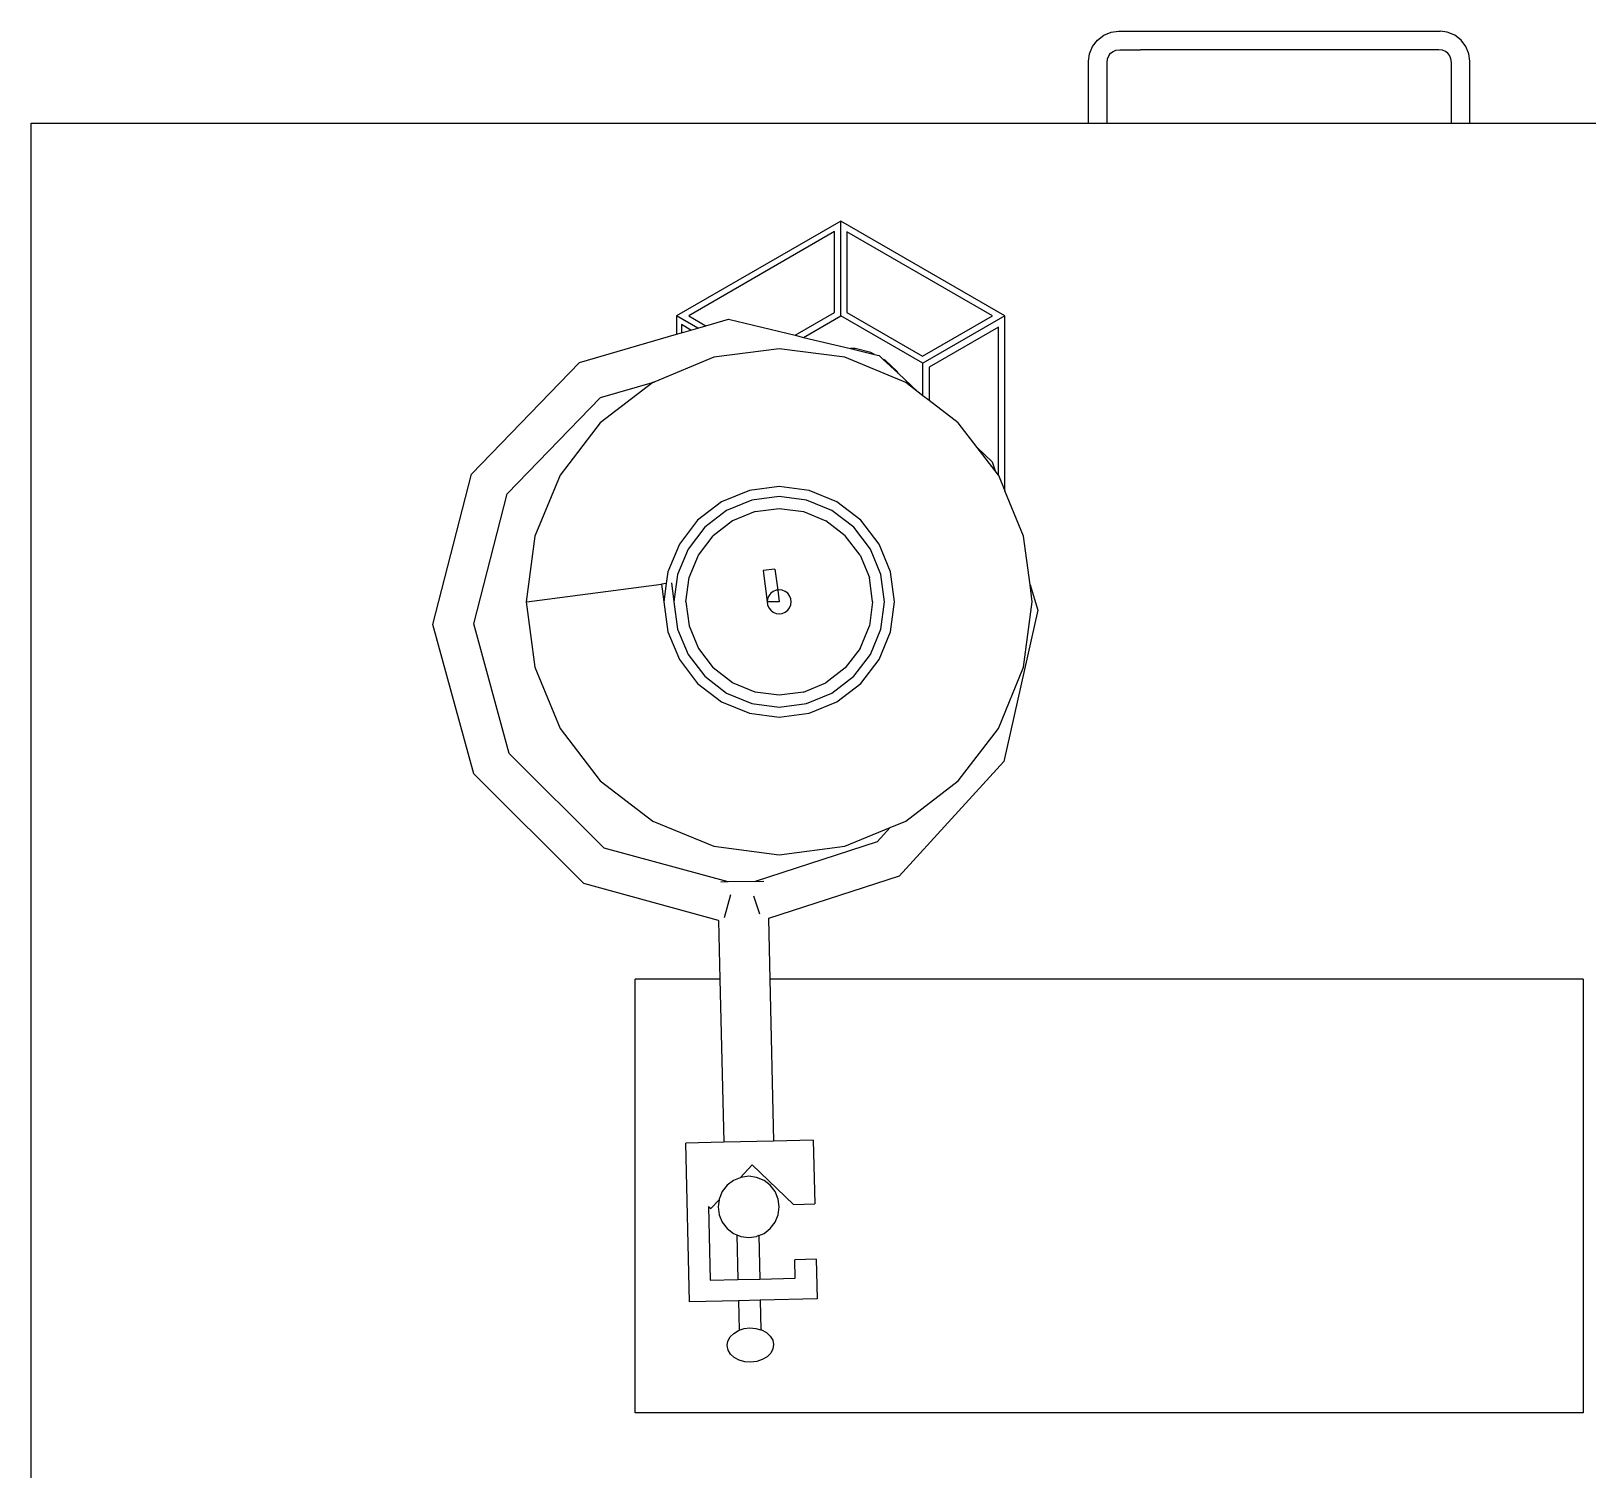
# Model space of a CAD drawing. Header units: metres. Extents: x 2.3 to 15.1, y 3 to 5.1.
# Drawn here: x 2.2778 to 2.7361, y 4.377 to 4.8005 of the extents above; entities that cross this region are included whole.
import ezdxf

# ---------------------------------------------------------------- set-up
doc = ezdxf.new("R2010")
doc.units = ezdxf.units.M
doc.layers.add('Edges', color=7, linetype='Continuous')

# ---------------------------------------------------------------- blocks, each defined once
blk = doc.blocks.new('Chemistry Lab table pl')
at = {"layer": 'Edges'}
for p, q in [((2.59171, 4.79791), (2.59357, 4.79935)), ((2.59357, 4.79935), (2.59574, 4.80026)), ((2.59574, 4.80026), (2.59789, 4.80054)), ((2.59789, 4.80054), (2.69256, 4.80054)), ((2.69471, 4.80026), (2.69256, 4.80054)), ((2.69688, 4.79935), (2.69471, 4.80026)), ((2.69875, 4.79791), (2.69688, 4.79935)), ((2.58938, 4.79385), (2.59028, 4.79604)), ((2.59028, 4.79604), (2.59171, 4.79791)), ((2.59557, 4.79402), (2.59631, 4.79458)), ((2.59631, 4.79458), (2.59716, 4.79494)), ((2.59716, 4.79494), (2.59825, 4.79508)), ((2.59825, 4.79508), (2.60433, 4.79508)), ((2.68612, 4.79503), (2.60433, 4.79503)), ((2.69221, 4.79508), (2.68612, 4.79508)), ((2.6933, 4.79494), (2.69221, 4.79508)), ((2.69415, 4.79458), (2.6933, 4.79494)), ((2.69488, 4.79402), (2.69415, 4.79458)), ((2.70018, 4.79604), (2.69875, 4.79791)), ((2.70108, 4.79385), (2.70018, 4.79604)), ((2.58909, 4.79169), (2.58938, 4.79385)), ((2.58909, 4.77344), (2.58909, 4.79169)), ((2.59452, 4.79133), (2.59466, 4.79243)), ((2.59452, 4.77344), (2.59452, 4.79133)), ((2.59466, 4.79243), (2.59501, 4.79328)), ((2.59501, 4.79328), (2.59557, 4.79402)), ((2.69544, 4.79328), (2.69488, 4.79402)), ((2.69579, 4.79243), (2.69544, 4.79328)), ((2.69594, 4.79133), (2.69579, 4.79243)), ((2.69594, 4.77344), (2.69594, 4.79133)), ((2.70136, 4.79169), (2.70108, 4.79385)), ((2.70136, 4.77344), (2.70136, 4.79169)), ((2.27776, 4.09844), (2.27776, 4.77344)), ((2.27776, 4.77344), (2.58909, 4.77344)), ((2.58909, 4.77344), (2.59452, 4.77344)), ((2.59452, 4.77344), (2.69594, 4.77344)), ((2.69594, 4.77344), (2.70136, 4.77344)), ((2.70136, 4.77344), (3.22259, 4.77344)), ((2.51611, 4.74461), (2.46778, 4.71671)), ((2.56444, 4.71671), (2.51611, 4.74461)), ((2.51611, 4.71671), (2.51611, 4.74461)), ((2.51427, 4.74152), (2.47137, 4.71675)), ((2.51427, 4.71769), (2.51427, 4.74152)), ((2.51794, 4.74151), (2.51794, 4.71769)), ((2.56084, 4.71675), (2.51794, 4.74151)), ((2.46778, 4.71671), (2.46778, 4.71131)), ((2.474, 4.71312), (2.46778, 4.71671)), ((2.47137, 4.71675), (2.47643, 4.71382)), ((2.50271, 4.71101), (2.51427, 4.71769)), ((2.5052, 4.71041), (2.51611, 4.71671)), ((2.54027, 4.70276), (2.51611, 4.71671)), ((2.51794, 4.71769), (2.54021, 4.70483)), ((2.54021, 4.70483), (2.56084, 4.71675)), ((2.56444, 4.71671), (2.54027, 4.70276)), ((2.56444, 4.66521), (2.56444, 4.71671)), ((2.46778, 4.71131), (2.46922, 4.71173)), ((2.47201, 4.71254), (2.46922, 4.71415)), ((2.46922, 4.71415), (2.46922, 4.71173)), ((2.46922, 4.71173), (2.47201, 4.71254)), ((2.47201, 4.71254), (2.474, 4.71312)), ((2.474, 4.71312), (2.47643, 4.71382)), ((2.47643, 4.71382), (2.48303, 4.71574)), ((2.48303, 4.71574), (2.50271, 4.71101)), ((2.56257, 4.71339), (2.54214, 4.7016)), ((2.56253, 4.66981), (2.56257, 4.71339)), ((2.43916, 4.70299), (2.46778, 4.71131)), ((2.49801, 4.70707), (2.47873, 4.70453)), ((2.51729, 4.70453), (2.49801, 4.70707)), ((2.50271, 4.71101), (2.5052, 4.71041)), ((2.5052, 4.71041), (2.519, 4.7071)), ((2.52032, 4.70712), (2.519, 4.7071)), ((2.519, 4.7071), (2.52604, 4.7054)), ((2.525, 4.70598), (2.52032, 4.70712)), ((2.40738, 4.67018), (2.43916, 4.70299)), ((2.47873, 4.70453), (2.46142, 4.69736)), ((2.53526, 4.69708), (2.51729, 4.70453)), ((2.52604, 4.7054), (2.525, 4.70598)), ((2.52604, 4.7054), (2.52744, 4.70507)), ((2.52744, 4.70507), (2.52855, 4.70403)), ((2.52923, 4.70366), (2.52855, 4.70403)), ((2.52855, 4.70403), (2.53299, 4.69985)), ((2.53271, 4.70032), (2.52923, 4.70366)), ((2.54027, 4.69324), (2.54027, 4.70276)), ((2.53299, 4.69985), (2.53271, 4.70032)), ((2.53299, 4.69985), (2.53894, 4.69426)), ((2.54214, 4.7016), (2.54214, 4.69181)), ((2.46076, 4.69708), (2.44533, 4.68524)), ((2.44536, 4.69269), (2.46142, 4.69736)), ((2.46142, 4.69736), (2.46076, 4.69708)), ((2.53894, 4.69426), (2.53526, 4.69708)), ((2.54027, 4.69324), (2.53894, 4.69426)), ((2.41787, 4.66431), (2.44536, 4.69269)), ((2.54214, 4.69181), (2.54027, 4.69324)), ((2.55069, 4.68524), (2.54214, 4.69181)), ((2.44533, 4.68524), (2.43349, 4.66981)), ((2.55627, 4.67797), (2.55069, 4.68524)), ((2.55627, 4.67797), (2.56073, 4.67378)), ((2.56156, 4.67108), (2.55627, 4.67797)), ((2.56073, 4.67378), (2.56156, 4.67108)), ((2.56253, 4.66981), (2.56156, 4.67108)), ((2.39604, 4.62593), (2.40738, 4.67018)), ((2.43349, 4.66981), (2.42604, 4.65185)), ((2.49801, 4.66653), (2.48922, 4.66537)), ((2.5068, 4.66537), (2.49801, 4.66653)), ((2.56253, 4.66981), (2.56444, 4.66521)), ((2.40807, 4.62603), (2.41787, 4.66431)), ((2.48103, 4.66198), (2.47399, 4.65658)), ((2.48922, 4.66537), (2.48103, 4.66198)), ((2.48998, 4.66252), (2.4825, 4.65942)), ((2.49801, 4.66358), (2.48998, 4.66252)), ((2.50604, 4.66252), (2.49801, 4.66358)), ((2.51352, 4.65942), (2.50604, 4.66252)), ((2.51499, 4.66198), (2.5068, 4.66537)), ((2.52202, 4.65658), (2.51499, 4.66198)), ((2.56997, 4.65185), (2.56444, 4.66521)), ((2.4825, 4.65942), (2.47608, 4.65449)), ((2.49089, 4.65912), (2.48426, 4.65637)), ((2.49089, 4.65912), (2.49801, 4.66005)), ((2.49801, 4.66005), (2.50512, 4.65912)), ((2.50512, 4.65912), (2.51175, 4.65637)), ((2.51994, 4.65449), (2.51352, 4.65942)), ((2.47399, 4.65658), (2.4686, 4.64954)), ((2.47608, 4.65449), (2.47115, 4.64807)), ((2.48426, 4.65637), (2.47857, 4.652)), ((2.51745, 4.652), (2.51175, 4.65637)), ((2.52487, 4.64807), (2.51994, 4.65449)), ((2.52742, 4.64954), (2.52202, 4.65658)), ((2.42604, 4.65185), (2.42351, 4.63256)), ((2.4686, 4.64954), (2.4652, 4.64135)), ((2.47115, 4.64807), (2.46805, 4.64059)), ((2.4742, 4.64631), (2.47857, 4.652)), ((2.52182, 4.64631), (2.51745, 4.652)), ((2.52797, 4.64059), (2.52487, 4.64807)), ((2.53081, 4.64135), (2.52742, 4.64954)), ((2.57186, 4.63751), (2.56997, 4.65185)), ((2.47145, 4.63968), (2.4742, 4.64631)), ((2.52182, 4.64631), (2.52456, 4.63968)), ((2.4652, 4.64135), (2.46476, 4.63798)), ((2.46805, 4.64059), (2.46699, 4.63256)), ((2.47052, 4.63256), (2.47145, 4.63968)), ((2.49676, 4.64219), (2.49328, 4.64173)), ((2.49328, 4.64173), (2.49448, 4.63256)), ((2.49676, 4.64219), (2.49757, 4.63603)), ((2.5255, 4.63256), (2.52456, 4.63968)), ((2.52902, 4.63256), (2.52797, 4.64059)), ((2.53197, 4.63256), (2.53081, 4.64135)), ((2.42366, 4.63257), (2.46336, 4.63779)), ((2.46476, 4.63798), (2.46336, 4.63779)), ((2.46336, 4.63779), (2.46405, 4.63256)), ((2.46476, 4.63798), (2.46405, 4.63256)), ((2.46625, 4.63817), (2.46699, 4.63256)), ((2.49496, 4.63433), (2.4946, 4.63348)), ((2.49552, 4.63506), (2.49496, 4.63433)), ((2.49625, 4.63562), (2.49552, 4.63506)), ((2.4971, 4.63597), (2.49625, 4.63562)), ((2.49757, 4.63603), (2.4971, 4.63597)), ((2.49801, 4.63609), (2.49757, 4.63603)), ((2.49757, 4.63603), (2.49801, 4.63256)), ((2.49892, 4.63597), (2.49801, 4.63609)), ((2.49977, 4.63562), (2.49892, 4.63597)), ((2.5005, 4.63506), (2.49977, 4.63562)), ((2.50106, 4.63433), (2.5005, 4.63506)), ((2.50141, 4.63348), (2.50106, 4.63433)), ((2.57186, 4.63751), (2.57413, 4.63011)), ((2.57251, 4.63256), (2.57186, 4.63751)), ((2.42366, 4.63257), (2.42351, 4.63256)), ((2.42351, 4.63256), (2.42604, 4.61328)), ((2.46405, 4.63256), (2.4652, 4.62377)), ((2.46699, 4.63256), (2.46805, 4.62454)), ((2.47052, 4.63256), (2.47145, 4.62545)), ((2.4946, 4.63348), (2.49448, 4.63256)), ((2.49448, 4.63256), (2.4946, 4.63165)), ((2.49801, 4.63256), (2.49448, 4.63256)), ((2.4946, 4.63165), (2.49496, 4.6308)), ((2.49496, 4.6308), (2.49552, 4.63007)), ((2.49552, 4.63007), (2.49625, 4.62951)), ((2.49625, 4.62951), (2.4971, 4.62916)), ((2.4971, 4.62916), (2.49801, 4.62904)), ((2.49801, 4.62904), (2.49892, 4.62916)), ((2.49892, 4.62916), (2.49977, 4.62951)), ((2.49977, 4.62951), (2.5005, 4.63007)), ((2.5005, 4.63007), (2.50106, 4.6308)), ((2.50106, 4.6308), (2.50141, 4.63165)), ((2.50153, 4.63256), (2.50141, 4.63348)), ((2.50141, 4.63165), (2.50153, 4.63256)), ((2.5255, 4.63256), (2.52456, 4.62545)), ((2.52797, 4.62454), (2.52902, 4.63256)), ((2.53081, 4.62377), (2.53197, 4.63256)), ((2.57413, 4.63011), (2.56413, 4.58554)), ((2.56997, 4.61328), (2.57251, 4.63256)), ((2.40813, 4.58188), (2.39604, 4.62593)), ((2.41852, 4.58793), (2.40807, 4.62603)), ((2.47145, 4.62545), (2.4742, 4.61882)), ((2.52182, 4.61882), (2.52456, 4.62545)), ((2.4652, 4.62377), (2.4686, 4.61558)), ((2.46805, 4.62454), (2.47115, 4.61706)), ((2.52487, 4.61706), (2.52797, 4.62454)), ((2.52742, 4.61558), (2.53081, 4.62377)), ((2.4686, 4.61558), (2.47399, 4.60855)), ((2.47115, 4.61706), (2.47608, 4.61063)), ((2.4742, 4.61882), (2.47857, 4.61312)), ((2.52182, 4.61882), (2.51745, 4.61312)), ((2.51994, 4.61063), (2.52487, 4.61706)), ((2.52202, 4.60855), (2.52742, 4.61558)), ((2.42604, 4.61328), (2.43349, 4.59531)), ((2.48426, 4.60875), (2.47857, 4.61312)), ((2.51745, 4.61312), (2.51175, 4.60875)), ((2.56253, 4.59531), (2.56997, 4.61328)), ((2.47399, 4.60855), (2.48103, 4.60315)), ((2.47608, 4.61063), (2.4825, 4.6057)), ((2.49089, 4.60601), (2.48426, 4.60875)), ((2.50512, 4.60601), (2.51175, 4.60875)), ((2.51179, 4.6087), (2.51175, 4.60875)), ((2.51352, 4.6057), (2.51994, 4.61063)), ((2.51499, 4.60315), (2.52202, 4.60855)), ((2.48103, 4.60315), (2.48922, 4.59976)), ((2.4825, 4.6057), (2.48998, 4.6026)), ((2.48998, 4.6026), (2.49801, 4.60155)), ((2.49801, 4.60507), (2.49089, 4.60601)), ((2.50512, 4.60601), (2.49801, 4.60507)), ((2.49801, 4.60155), (2.50604, 4.6026)), ((2.50604, 4.6026), (2.51352, 4.6057)), ((2.5068, 4.59976), (2.51499, 4.60315)), ((2.48922, 4.59976), (2.49801, 4.5986)), ((2.49801, 4.5986), (2.5068, 4.59976)), ((2.43349, 4.59531), (2.44533, 4.57988)), ((2.55069, 4.57988), (2.56253, 4.59531)), ((2.44649, 4.56001), (2.41852, 4.58793)), ((2.56413, 4.58554), (2.53334, 4.55179)), ((2.44046, 4.54961), (2.40813, 4.58188)), ((2.44533, 4.57988), (2.46076, 4.56804)), ((2.53526, 4.56804), (2.55069, 4.57988)), ((2.46076, 4.56804), (2.47873, 4.5606)), ((2.51729, 4.5606), (2.53072, 4.56616)), ((2.53072, 4.56616), (2.52683, 4.5619)), ((2.53072, 4.56616), (2.53526, 4.56804)), ((2.47873, 4.5606), (2.49801, 4.55806)), ((2.52683, 4.5619), (2.4909, 4.55028)), ((2.49801, 4.55806), (2.51729, 4.5606)), ((2.48294, 4.55009), (2.44649, 4.56001)), ((2.53334, 4.55179), (2.49482, 4.53933)), ((2.48017, 4.5388), (2.44046, 4.54961)), ((2.48294, 4.55009), (2.48083, 4.55004)), ((2.4909, 4.55028), (2.48294, 4.55009)), ((2.4909, 4.55028), (2.49348, 4.55034)), ((2.48189, 4.53961), (2.48374, 4.5464)), ((2.49044, 4.54603), (2.49216, 4.54071)), ((2.48017, 4.5388), (2.48019, 4.53879)), ((2.48017, 4.5388), (2.48057, 4.52144)), ((2.49479, 4.53932), (2.49482, 4.53933)), ((2.49482, 4.53933), (2.49524, 4.52144)), ((2.48057, 4.52144), (2.45562, 4.52144)), ((2.45562, 4.3938), (2.45562, 4.52144)), ((2.48057, 4.52144), (2.4817, 4.47348)), ((2.49524, 4.52144), (2.49636, 4.47383)), ((2.73473, 4.52144), (2.49524, 4.52144)), ((2.73473, 4.52144), (2.73473, 4.3938)), ((2.4817, 4.47348), (2.47049, 4.47322)), ((2.49636, 4.47383), (2.4817, 4.47348)), ((2.50805, 4.4741), (2.49636, 4.47383)), ((2.50805, 4.4741), (2.50849, 4.45533)), ((2.47159, 4.42646), (2.47049, 4.47322)), ((2.49004, 4.46679), (2.48648, 4.46305)), ((2.49004, 4.46679), (2.50221, 4.45518)), ((2.48265, 4.4608), (2.48121, 4.45894)), ((2.48451, 4.46224), (2.48265, 4.4608)), ((2.48648, 4.46305), (2.48451, 4.46224)), ((2.48669, 4.46314), (2.48648, 4.46305)), ((2.48902, 4.46345), (2.48669, 4.46314)), ((2.49135, 4.46314), (2.48902, 4.46345)), ((2.49353, 4.46224), (2.49135, 4.46314)), ((2.49539, 4.4608), (2.49353, 4.46224)), ((2.49683, 4.45894), (2.49539, 4.4608)), ((2.48029, 4.45656), (2.47783, 4.45399)), ((2.48029, 4.45656), (2.48, 4.45443)), ((2.48031, 4.45676), (2.48029, 4.45656)), ((2.48121, 4.45894), (2.48031, 4.45676)), ((2.49773, 4.45676), (2.49683, 4.45894)), ((2.49803, 4.45443), (2.49773, 4.45676)), ((2.50221, 4.45518), (2.50849, 4.45533)), ((2.47721, 4.45459), (2.47772, 4.43288)), ((2.47721, 4.45459), (2.47783, 4.45399)), ((2.48, 4.45443), (2.48031, 4.4521)), ((2.48031, 4.4521), (2.48121, 4.44992)), ((2.49683, 4.44992), (2.49773, 4.4521)), ((2.49773, 4.4521), (2.49803, 4.45443)), ((2.48121, 4.44992), (2.48265, 4.44806)), ((2.48265, 4.44806), (2.48451, 4.44662)), ((2.48451, 4.44662), (2.48552, 4.44621)), ((2.48552, 4.44621), (2.48583, 4.43307)), ((2.48552, 4.44621), (2.48669, 4.44572)), ((2.49199, 4.44599), (2.49135, 4.44572)), ((2.49199, 4.44599), (2.49353, 4.44662)), ((2.49199, 4.44599), (2.49229, 4.43322)), ((2.49353, 4.44662), (2.49539, 4.44806)), ((2.49539, 4.44806), (2.49683, 4.44992)), ((2.48669, 4.44572), (2.48902, 4.44542)), ((2.48902, 4.44542), (2.49135, 4.44572)), ((2.50887, 4.43904), (2.50259, 4.4389)), ((2.50272, 4.43347), (2.50259, 4.4389)), ((2.50887, 4.43904), (2.50914, 4.42734)), ((2.47772, 4.43288), (2.48583, 4.43307)), ((2.48583, 4.43307), (2.49229, 4.43322)), ((2.49229, 4.43322), (2.50272, 4.43347)), ((2.48597, 4.4268), (2.47159, 4.42646)), ((2.49243, 4.42695), (2.48597, 4.4268)), ((2.48597, 4.4268), (2.48618, 4.41813)), ((2.50914, 4.42734), (2.49243, 4.42695)), ((2.49243, 4.42695), (2.49264, 4.41828)), ((2.48618, 4.41813), (2.48764, 4.41861)), ((2.48764, 4.41861), (2.4894, 4.41883)), ((2.4894, 4.41883), (2.49117, 4.4187)), ((2.49117, 4.4187), (2.49264, 4.41828)), ((2.48269, 4.41362), (2.4829, 4.41493)), ((2.4829, 4.41493), (2.48355, 4.41616)), ((2.48355, 4.41616), (2.48461, 4.41723)), ((2.48461, 4.41723), (2.486, 4.41807)), ((2.486, 4.41807), (2.48618, 4.41813)), ((2.49264, 4.41828), (2.49283, 4.41823)), ((2.49283, 4.41823), (2.49426, 4.41746)), ((2.49426, 4.41746), (2.49537, 4.41644)), ((2.49537, 4.41644), (2.49608, 4.41524)), ((2.49608, 4.41524), (2.49634, 4.41394)), ((2.49634, 4.41394), (2.49614, 4.41262)), ((2.48296, 4.41232), (2.48269, 4.41362)), ((2.48367, 4.41111), (2.48296, 4.41232)), ((2.48478, 4.41009), (2.48367, 4.41111)), ((2.48621, 4.40932), (2.48478, 4.41009)), ((2.48787, 4.40886), (2.48621, 4.40932)), ((2.49303, 4.40948), (2.4914, 4.40894)), ((2.49443, 4.41032), (2.49303, 4.40948)), ((2.49549, 4.41139), (2.49443, 4.41032)), ((2.49614, 4.41262), (2.49549, 4.41139)), ((2.48964, 4.40873), (2.48787, 4.40886)), ((2.4914, 4.40894), (2.48964, 4.40873)), ((2.73473, 4.3938), (2.45562, 4.3938))]:
    blk.add_line(p, q, dxfattribs=at)

msp = doc.modelspace()

# ---------------------------------------------------------------- block references
msp.add_blockref('Chemistry Lab table pl', (0, 0))

doc.saveas('drawing.dxf')
